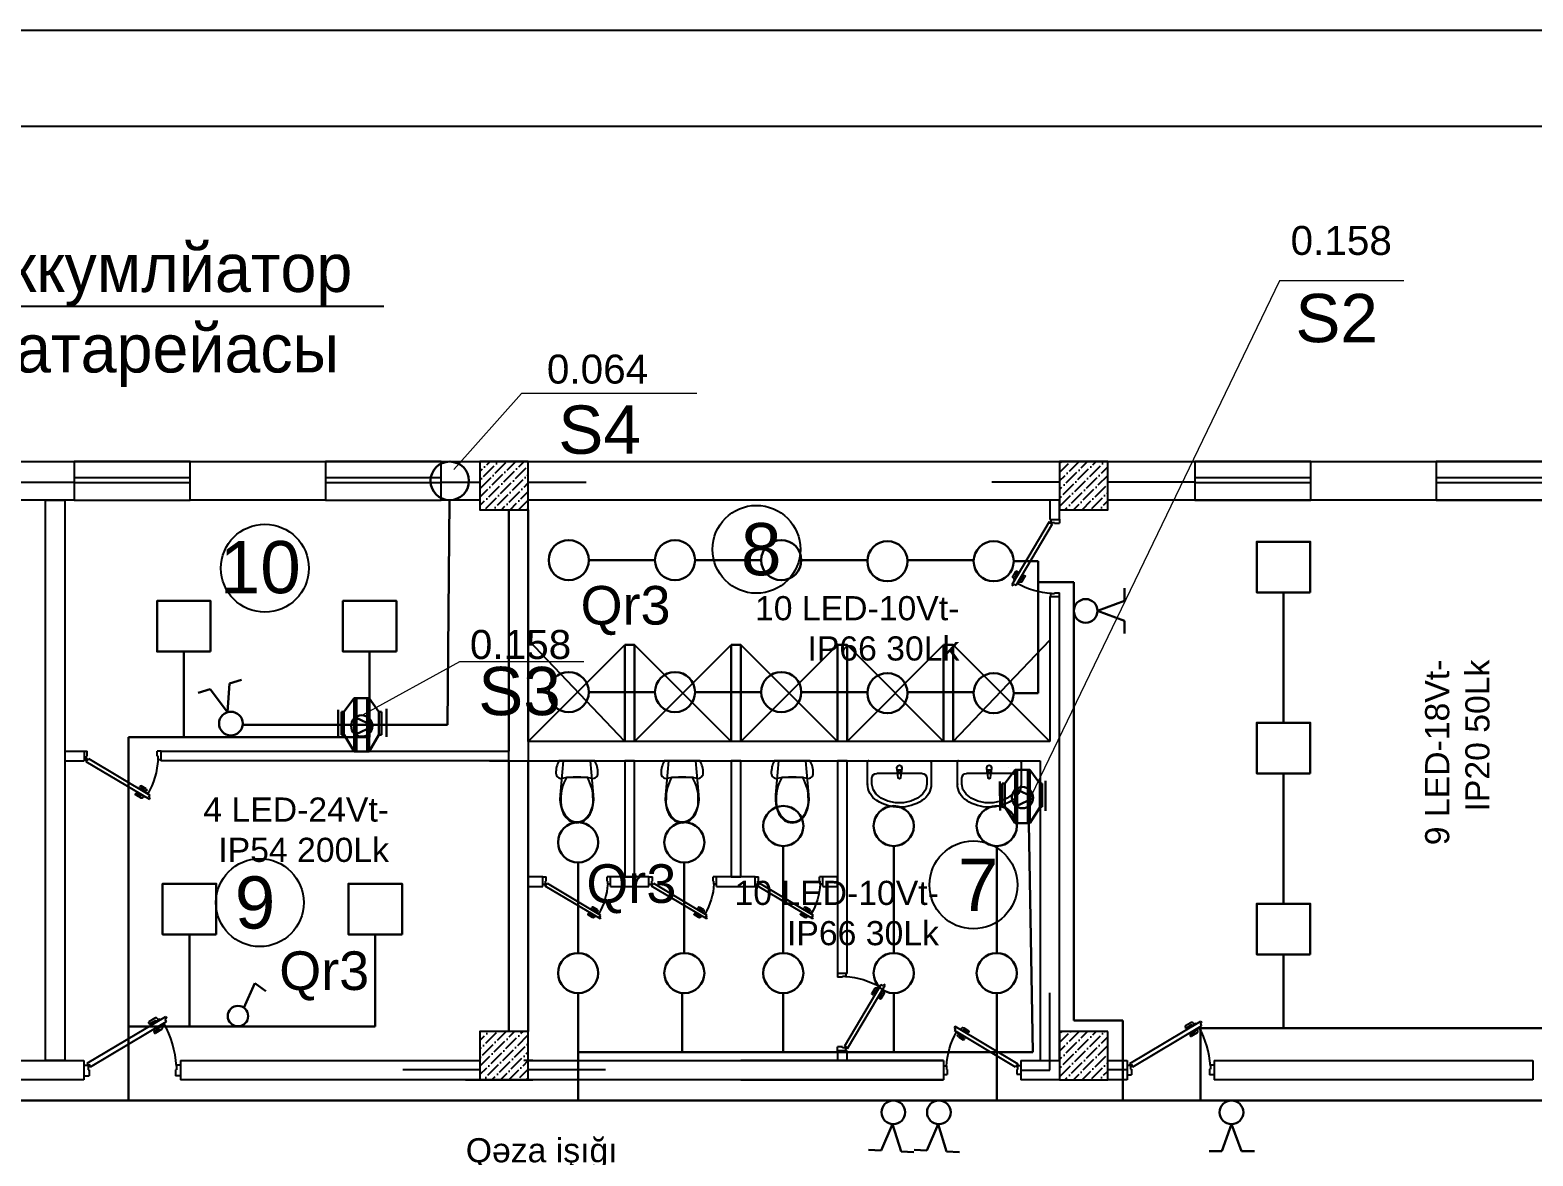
# Model space of a CAD drawing. Header units: millimetres. Extents: x 42452 to 2852333, y -419346 to 834876.
# Drawn here: x 2536882 to 2552441, y 335442 to 347095 of the extents above; entities that cross this region are included whole.
import ezdxf
from ezdxf import colors
from ezdxf.entities.mleader import LeaderData, LeaderLine
from ezdxf.math import Vec2, Vec3

# ---------------------------------------------------------------- set-up
doc = ezdxf.new("R2010")
doc.units = ezdxf.units.MM
doc.linetypes.add('( Hidden )', pattern=[0.275, 0.15, -0.125])
doc.linetypes.add('Невидимая', pattern=[391.222223, 282.222223, -109])
for name, color, linetype, lineweight in [('c_dv_l x_tti-25_Ном._пера__21_Ном._пера__21', 7, 'Continuous', 30), ('memar', 7, 'Continuous', 25), ('выкл1_IP20', 5, 'Continuous', 30), ('Выкл2_IP20', 5, 'Continuous', 30), ('ДВЕРИ', 7, 'Continuous', 5), ('Конструктив - Ограждающий_Pen_No__241', 7, 'Continuous', 50), ('надписи', 5, 'Continuous', 30), ('Соедин', 5, 'Continuous', 30), ('Соедин_роз', 94, 'Continuous', 30), ('Соединение', 5, 'Continuous', 30), ('Шит', 1, 'Continuous', 30)]:
    doc.layers.add(name, color=color, linetype=linetype, lineweight=lineweight)
doc.layers.add('Интерьер - Мебель_Ном._пера__75', color=160, linetype='Continuous', lineweight=25, true_color=0x2731ed)
doc.styles.add('Arial', font='arial.ttf', dxfattribs={"height": 200})
doc.styles.add('my_own', font='arial.ttf')
doc.styles.get("Standard").update_dxf_attribs({"font": 'arial.ttf'})
doc.styles.add('СГЕНЕРИР_СТИЛЬ_1', font='arial.ttf')

# ---------------------------------------------------------------- blocks, each defined once
blk = doc.blocks.new('qapi 700')
at = {"layer": 'ДВЕРИ', "color": 251, "lineweight": 25, "true_color": 0x636466}
for p, q in [((1281620, 90086), (1281659, 90086)), ((1281620, 89997), (1281651, 89997)), ((1281651, 89997), (1281651, 90034)), ((1281651, 90034), (1281659, 90034)), ((1281659, 90034), (1281659, 90086)), ((1282368, 90010), (1281735, 89633)), ((1282382, 89987), (1282368, 90010)), ((1282420, 90086), (1282380, 90086)), ((1282380, 90034), (1282380, 90085)), ((1282388, 90034), (1282380, 90034)), ((1282388, 89991), (1282382, 89987)), ((1282388, 89997), (1282388, 90034)), ((1282420, 89997), (1282388, 89997)), ((1282420, 89997), (1282388, 89997)), ((1282395, 89980), (1282388, 89991)), ((1282395, 89980), (1281741, 89591)), ((1281733, 89605), (1281747, 89613)), ((1281747, 89613), (1281735, 89633)), ((1281812, 89685), (1281762, 89656)), ((1281762, 89656), (1281765, 89651)), ((1281776, 89665), (1281770, 89676)), ((1281775, 89698), (1281826, 89728)), ((1281785, 89617), (1281787, 89613)), ((1281787, 89613), (1281837, 89642)), ((1281792, 89676), (1281793, 89674)), ((1281835, 89712), (1281794, 89687)), ((1281802, 89622), (1281809, 89609)), ((1281814, 89681), (1281812, 89685)), ((1281820, 89629), (1281818, 89631)), ((1281872, 89650), (1281831, 89626)), ((1281831, 89604), (1281881, 89634)), ((1281837, 89642), (1281835, 89646)), ((1281836, 89725), (1281838, 89722)), ((1281884, 89645), (1281883, 89647)), ((1281741, 89591), (1281733, 89605))]:
    blk.add_line(p, q, dxfattribs=at)
for centre, radius, start, end in [((1282471, 90052), 821, 183.4077, 209.5706), ((1281783, 89684), 15.9, 120.7133, 210.7133), ((1281798, 89680), 7.94, 120.7133, 210.7133), ((1281823, 89617), 15.9, 210.7133, 300.7133), ((1281827, 89633), 7.94, 210.7133, 300.7133), ((1281830, 89721), 7.94, 30.7133, 120.7133), ((1281831, 89718), 7.94, 300.7133, 30.7133), ((1281876, 89643), 7.94, 30.7133, 120.7133), ((1281877, 89641), 7.94, 300.7133, 30.7133)]:
    blk.add_arc(centre, radius, start, end, dxfattribs=at)
blk = doc.blocks.new('Wall_101', base_point=(-525717, -1356174))
at = {"layer": 'Конструктив - Ограждающий_Pen_No__241', "color": 7, "linetype": 'Continuous', "lineweight": 30, "flags": 128}
for points in [[(-525717, -1355174), (-525817, -1355174)], [(-525817, -1355174), (-525817, -1356174)], [(-525717, -1356174), (-525717, -1355174)]]:
    blk.add_lwpolyline(points, dxfattribs=at)
blk = doc.blocks.new('Унитаз 16')
at = {"layer": 'Интерьер - Мебель_Ном._пера__75', "linetype": 'Continuous'}
for p, q in [((-187, 0), (-194, -15)), ((187, 0), (-187, 0)), ((-141, 0), (-173, -350)), ((141, 0), (-141, 0)), ((173, -350), (141, 0)), ((194, -15), (187, 0)), ((-217, -112), (-218, -128)), ((-218, -128), (-216, -140)), ((-216, -95), (-217, -112)), ((-213, -79), (-216, -95)), ((-216, -140), (-212, -151)), ((-210, -62), (-213, -79)), ((-212, -151), (-206, -161)), ((-205, -46), (-210, -62)), ((-200, -31), (-205, -46)), ((-194, -15), (-200, -31)), ((200, -31), (194, -15)), ((205, -46), (200, -31)), ((210, -62), (205, -46)), ((206, -161), (212, -151)), ((213, -79), (210, -62)), ((212, -151), (216, -140)), ((216, -95), (213, -79)), ((217, -112), (216, -95)), ((216, -140), (218, -128)), ((218, -128), (217, -112)), ((-206, -161), (-198, -169)), ((-198, -169), (-188, -175)), ((-188, -175), (-178, -179)), ((-178, -179), (-166, -181)), ((-166, -181), (-154, -180)), ((-154, -180), (-116, -173)), ((-116, -173), (-78, -168)), ((0, -173), (-109, -173)), ((-78, -168), (-39, -165)), ((-39, -165), (0, -164)), ((0, -164), (39, -165)), ((109, -173), (0, -173)), ((39, -165), (78, -168)), ((78, -168), (116, -173)), ((116, -173), (154, -180)), ((154, -180), (166, -181)), ((166, -181), (178, -179)), ((178, -179), (188, -175)), ((188, -175), (198, -169)), ((198, -169), (206, -161)), ((-173, -350), (-175, -402)), ((-175, -402), (-169, -453)), ((-169, -453), (-157, -503)), ((157, -503), (169, -453)), ((169, -453), (175, -402)), ((175, -402), (173, -350)), ((-157, -503), (-138, -550)), ((-138, -550), (-112, -587)), ((-112, -587), (-79, -616)), ((-79, -616), (-41, -634)), ((41, -634), (79, -616)), ((79, -616), (112, -587)), ((81, -605), (81, -605)), ((112, -587), (138, -550)), ((138, -550), (157, -503)), ((-41, -634), (0, -640)), ((0, -631), (0, -631)), ((0, -640), (41, -634))]:
    blk.add_line(p, q, dxfattribs=at)
for centre, radius, start, end in [((258, -388), 425, 149.6518, 181.3539), ((-258, -388), 425, 358.6461, 30.3482), ((89, -412), 257, 176.8048, 228.4245), ((-89, -412), 257, 311.5755, 3.1952), ((1, -493), 139, 233.7772, 269.6644), ((-1, -493), 139, 270.3356, 306.2228)]:
    blk.add_arc(centre, radius, start, end, dxfattribs=at)
for p in [(109, -173), (-167, -398), (167, -398), (-81, -605)]:
    blk.add_point(p, dxfattribs=at)
blk = doc.blocks.new('Умывальник 03 16')
at = {"layer": 'Интерьер - Мебель_Ном._пера__75', "color": 251, "linetype": 'Continuous', "true_color": 0x636466}
for p, q in [((0, 0), (-320, 0)), ((320, 0), (0, 0)), ((-330, -10), (-330, -240)), ((-235, -130), (235, -130)), ((-25, -70), (-21, -112)), ((-18, -121), (-11, -174)), ((-14, -110), (-14, -95)), ((-14, -95), (14, -95)), ((11, -174), (18, -121)), ((14, -95), (14, -110)), ((21, -112), (25, -70)), ((330, -240), (330, -10)), ((-285, -180), (-285, -240)), ((-285, -240), (-273, -295)), ((-273, -295), (-240, -345)), ((240, -345), (273, -295)), ((273, -295), (285, -240)), ((285, -240), (285, -180)), ((-240, -345), (-187, -387)), ((-187, -387), (-118, -417)), ((-118, -417), (-41, -433)), ((-41, -433), (41, -433)), ((41, -433), (118, -417)), ((118, -417), (187, -387)), ((187, -387), (240, -345))]:
    blk.add_line(p, q, dxfattribs=at)
for centre, radius, start, end in [((-320, -10), 10, 90, 180), ((320, -10), 10, 0, 90), ((-235, -180), 50, 90, 180), ((0, -70), 25, 0, 180), ((0, -110), 21.1, 185.1696, 212.771), ((0, -110), 21.1, 212.771, 327.229), ((0, -110), 13.6, 180, 0), ((0, -110), 21.1, 327.229, 354.8304), ((235, -180), 50, 0, 90), ((-133, -240), 197, 180, 239.3268), ((0, -173), 11.2, 187.1389, 352.8611), ((133, -240), 197, 300.6732, 0), ((0, -58), 422, 236.4705, 270), ((0, -58), 422, 270, 303.5295)]:
    blk.add_arc(centre, radius, start, end, dxfattribs=at)
for p in [(320, 0), (-330, -10), (-25, -70), (-18, -121), (21, -112), (11, -174), (330, -240), (-233, -410), (233, -410), (0, -480)]:
    blk.add_point(p, dxfattribs=at)
blk = doc.blocks.new('выкл2_IP20')
at = {"layer": 'Выкл2_IP20'}
for p, q in [((-105, 409), (-239, 409)), ((0, 125), (-105, 409)), ((0, 125), (105, 409)), ((105, 409), (239, 409))]:
    blk.add_line(p, q, dxfattribs=at)
blk.add_circle((0, 0), 125, dxfattribs=at)
blk = doc.blocks.new('выкл1_IP20')
at = {"layer": 'выкл1_IP20'}
for p, q in [((0, 125), (-70, 447)), ((-70, 447), (99, 447))]:
    blk.add_line(p, q, dxfattribs=at)
blk.add_circle((0, 0), 125, dxfattribs=at)

msp = doc.modelspace()

# ---------------------------------------------------------------- hatches: boundary and pattern name
at = {"layer": 'memar', "lineweight": 25}
h = msp.add_hatch(dxfattribs=at)
h.set_pattern_fill('ANSI36', color=256, scale=500)
h.set_pattern_definition([(45, (815242.24, 2624728.387), (33.1456304, 121.533978), [156.25, -31.25, 0, -31.25])])
h.paths.add_polyline_path([(2541539.86168, 342630.87208), (2541539.86168, 342130.87208), (2542039.86168, 342130.87208), (2542039.86168, 342630.87208)])
h = msp.add_hatch(dxfattribs=at)
h.set_pattern_fill('ANSI36', color=256, scale=500)
h.set_pattern_definition([(45, (809142.63, 2624728.387), (33.1456304, 121.533978), [156.25, -31.25, 0, -31.25])])
h.paths.add_polyline_path([(2547539.86168, 342630.87208), (2547539.86168, 342130.87208), (2548039.86168, 342130.87208), (2548039.86168, 342630.87208)])
h = msp.add_hatch(dxfattribs=at)
h.set_pattern_fill('ANSI36', color=256, scale=500)
h.set_pattern_definition([(45, (815142.63, 2618828.38), (33.1456304, 121.533978), [156.25, -31.25, 0, -31.25])])
h.paths.add_polyline_path([(2541539.86168, 336730.86639), (2541539.86168, 336230.86639), (2542039.86168, 336230.86639), (2542039.86168, 336730.86639)])
h = msp.add_hatch(dxfattribs=at)
h.set_pattern_fill('ANSI36', color=256, scale=500)
h.set_pattern_definition([(45, (809142.63, 2618828.38), (33.1456304, 121.533978), [156.25, -31.25, 0, -31.25])])
h.paths.add_polyline_path([(2547539.86168, 336730.86639), (2547539.86168, 336230.86639), (2548039.86168, 336230.86639), (2548039.86168, 336730.86639)])

# ---------------------------------------------------------------- linework, layer by layer
at = {"color": 5, "lineweight": 30}
for p, q in [((2542666.43441, 341608.46342), (2543351.31302, 341608.46342)), ((2543766.43441, 341608.46342), (2544451.31302, 341608.46342)), ((2544866.43441, 341608.46342), (2545551.31302, 341608.46342)), ((2545965.77087, 341608.46342), (2546650.64948, 341608.46342)), ((2547320.07915, 341596.82535), (2547065.40656, 341596.82535)), ((2547320.07915, 340231.42914), (2547320.07915, 341596.82535)), ((2547687.33621, 336845.44789), (2547687.33621, 341379.3115)), ((2549858.53182, 341274.58628), (2549858.53182, 339924.97929)), ((2542666.43441, 340243.0672), (2543351.31302, 340243.0672)), ((2543766.43441, 340243.0672), (2544451.31302, 340243.0672)), ((2544866.43441, 340243.0672), (2545551.31302, 340243.0672)), ((2545965.77087, 340243.0672), (2546650.64948, 340243.0672)), ((2547320.07915, 340231.42914), (2547065.40656, 340231.42914)), ((2549858.53182, 339401.14089), (2549858.53182, 338051.5339)), ((2549858.53182, 336763.15637), (2549858.53182, 337527.69549)), ((2547687.33621, 336845.44789), (2548195.46537, 336845.44789)), ((2548195.46537, 336845.44789), (2548195.46537, 336016.85071))]:
    msp.add_line(p, q, dxfattribs=at)
for points in [[(2550135.80296, 341274.58628), (2549581.26068, 341274.58628), (2549581.26068, 341798.42468), (2550135.80296, 341798.42468)], [(2538751.84415, 340661.94653), (2538197.30187, 340661.94653), (2538197.30187, 341185.78493), (2538751.84415, 341185.78493)], [(2540675.27992, 340661.94653), (2540120.73764, 340661.94653), (2540120.73764, 341185.78493), (2540675.27992, 341185.78493)], [(2550135.80296, 339401.14089), (2549581.26068, 339401.14089), (2549581.26068, 339924.97929), (2550135.80296, 339924.97929)], [(2538809.71862, 337735.25888), (2538255.17634, 337735.25888), (2538255.17634, 338259.09728), (2538809.71862, 338259.09728)], [(2540733.15439, 337735.25888), (2540178.61211, 337735.25888), (2540178.61211, 338259.09728), (2540733.15439, 338259.09728)], [(2550135.80296, 337527.69549), (2549581.26068, 337527.69549), (2549581.26068, 338051.5339), (2550135.80296, 338051.5339)]]:
    msp.add_lwpolyline(points, close=True, dxfattribs=at)
at = {"layer": 'c_dv_l x_tti-25_Ном._пера__21_Ном._пера__21', "linetype": 'Continuous', "lineweight": 25, "flags": 128}
for points in [[(2504668.48455, 347094.91914), (2588276.03655, 347094.91914), (2588276.03655, 287972.43594), (2504668.48455, 287972.43594)], [(2508649.79655, 346099.59114), (2587280.70855, 346099.59114), (2587280.70855, 288967.76394), (2508649.79655, 288967.76394)]]:
    msp.add_lwpolyline(points, close=True, dxfattribs=at)
at = {"layer": 'memar', "lineweight": 25}
for p, q in [((2541139.57584, 342416.36379), (2541540.03798, 342416.36379)), ((2542039.86168, 342416.36379), (2542639.57584, 342416.36379))]:
    msp.add_line(p, q, dxfattribs=at)
at = {"layer": 'memar', "color": 7, "linetype": 'Continuous', "lineweight": 25}
for p, q in [((2542039.86168, 339731.17564), (2543039.13419, 340730.87208)), ((2543039.13419, 339730.87208), (2542041.43079, 340780.87208)), ((2543139.86168, 339730.87208), (2544139.86168, 340730.87208)), ((2544139.86168, 339730.87208), (2543139.86168, 340730.87208)), ((2544239.86168, 339730.87208), (2545239.86168, 340730.87208)), ((2545239.86168, 339730.87208), (2544239.86168, 340730.87208)), ((2545339.86168, 339730.87208), (2546339.86168, 340730.87208)), ((2546339.86168, 339730.87208), (2545339.86168, 340730.87208)), ((2546439.86168, 339730.87208), (2547439.86168, 340780.87208)), ((2547439.86168, 339730.87208), (2546439.86168, 340730.87208))]:
    msp.add_line(p, q, dxfattribs=at)
at = {"layer": 'memar', "color": 0, "lineweight": 25}
for p, q in [((2542189.86168, 338230.87208), (2542189.86168, 338330.87208)), ((2542889.86168, 338230.87208), (2542889.86168, 338330.87208)), ((2543289.86168, 338230.87208), (2543289.86168, 338330.87208)), ((2543989.86168, 338230.87208), (2543989.86168, 338330.87208)), ((2544389.86168, 338230.87208), (2544389.86168, 338330.87208)), ((2545089.86168, 338230.87208), (2545089.86168, 338330.87208)), ((2537439.86168, 336430.86639), (2537439.86168, 336230.86639)), ((2538439.86168, 336430.86639), (2538439.86168, 336230.86639)), ((2548239.8803, 336430.86639), (2548239.8803, 336230.86639)), ((2549139.8803, 336430.86639), (2549139.8803, 336230.86639))]:
    msp.add_line(p, q, dxfattribs=at)
for points in [[(2518040.05661, 342630.87208), (2559440.05661, 342630.87208)], [(2537339.57584, 342230.87208), (2536038.29672, 342230.87208)], [(2539939.57584, 342230.87208), (2538539.57584, 342230.87208)], [(2541539.86168, 342230.87208), (2541139.57584, 342230.87208)], [(2541839.86168, 342130.87208), (2541839.86168, 339630.87208)], [(2547539.86168, 342230.87208), (2542039.86168, 342230.87208)], [(2542039.86168, 339730.87208), (2542039.86168, 342230.87208)], [(2547439.86168, 342230.87208), (2547439.86168, 342030.87208)], [(2547539.86168, 342030.87208), (2547539.86168, 342230.87208)], [(2553540.25168, 342230.87208), (2548039.86168, 342230.87208)], [(2547439.86168, 342030.87208), (2547539.86168, 342030.87208)], [(2547439.86168, 341230.87208), (2547439.86168, 339730.87208)], [(2547439.86168, 341230.87208), (2547539.86168, 341230.87208)], [(2547539.86168, 336430.86639), (2547539.86168, 341230.87208)], [(2547439.86168, 339730.87208), (2542039.86168, 339731.17564)], [(2537241.89, 339630.87208), (2537441.89, 339630.87208)], [(2537241.89, 339530.87208), (2537441.89, 339530.87208)], [(2537441.89, 339630.87208), (2537441.89, 339530.87208)], [(2538235.39105, 339630.87208), (2538235.39105, 339530.87208)], [(2538235.39108, 339630.87208), (2541835.67018, 339630.87208)], [(2541840.40909, 339530.87208), (2538235.39108, 339530.87208)], [(2541639.86169, 339530.87208), (2547339.86168, 339530.87208)], [(2541839.86168, 339530.87208), (2541839.86168, 336730.86639)], [(2542039.86168, 336730.86639), (2542039.86168, 339530.87208)], [(2545339.86168, 337330.86639), (2545339.86168, 339530.87208), (2545239.86168, 339530.87208), (2545239.86168, 337330.86639)], [(2547339.86168, 339530.87208), (2547339.86168, 336430.86639)], [(2542189.86168, 338330.87208), (2542039.86168, 338330.87208), (2542039.86168, 338230.87208), (2542189.86168, 338230.87208)], [(2543289.86168, 338330.87208), (2542889.86168, 338330.87208)], [(2544389.86168, 338330.87208), (2543989.86168, 338330.87208)], [(2545089.86168, 338230.87208), (2545239.86168, 338230.87208), (2545239.86168, 338330.87208), (2545089.86168, 338330.87208)], [(2542889.86168, 338230.87208), (2543289.86168, 338230.87208)], [(2543989.86168, 338230.87208), (2544389.86168, 338230.87208)], [(2545339.86168, 337330.86639), (2545239.86168, 337330.86639)], [(2545239.86168, 336530.86639), (2545239.86168, 336430.86639), (2545339.86168, 336430.86639), (2545339.86168, 336530.86639)], [(2545339.86168, 336530.86639), (2545239.86168, 336530.86639)], [(2536039.86168, 336430.86639), (2537439.86168, 336430.86639)], [(2538439.86168, 336430.86639), (2541539.86168, 336430.86639)], [(2542039.86168, 336430.86639), (2546340.33625, 336430.86639)], [(2546340.33625, 336430.86639), (2544239.49031, 336430.86639)], [(2546340.33625, 336430.86639), (2546340.33625, 336230.86639)], [(2547140.33625, 336430.86639), (2547539.86168, 336430.86639)], [(2547140.33625, 336430.86639), (2547140.33625, 336230.86639)], [(2548039.86168, 336430.86639), (2548239.8803, 336430.86639)], [(2549139.8803, 336430.86639), (2552439.40574, 336430.86639)], [(2552439.40574, 336430.86639), (2552439.40574, 336230.86639)], [(2537439.86168, 336230.86639), (2535339.8803, 336230.86639)], [(2546340.33625, 336230.86639), (2538439.86168, 336230.86639)], [(2544239.86168, 336230.86639), (2546340.33625, 336230.86639)], [(2547539.86168, 336230.86639), (2547140.33625, 336230.86639)], [(2548239.8803, 336230.86639), (2548039.86168, 336230.86639)], [(2552439.40574, 336230.86639), (2549139.8803, 336230.86639)]]:
    msp.add_lwpolyline(points, dxfattribs=at)
for points in [[(2538539.57584, 342630.87208), (2537339.57585, 342630.87208), (2537339.57585, 342230.87208), (2538539.57584, 342230.87208)], [(2541139.57584, 342630.87208), (2539939.57585, 342630.87208), (2539939.57585, 342230.87208), (2541139.57584, 342230.87208)], [(2550139.8803, 342630.87208), (2548939.8803, 342630.87208), (2548939.8803, 342230.87208), (2550139.8803, 342230.87208)], [(2552640.05661, 342630.87208), (2551440.05661, 342630.87208), (2551440.05661, 342230.87208), (2552640.05661, 342230.87208)], [(2537241.89, 336431.15305), (2537041.89, 336431.15305), (2537041.89, 342230.87208), (2537241.89, 342230.87208)], [(2542039.86168, 336730.86639), (2541839.86168, 336730.86639), (2541839.86168, 342130.87208), (2542039.86168, 342130.87208)], [(2543039.86168, 338330.87208), (2543139.86168, 338330.87208), (2543139.86168, 339530.87208), (2543039.86168, 339530.87208)], [(2544139.86168, 338330.87208), (2544239.86168, 338330.87208), (2544239.86168, 339530.87208), (2544139.86168, 339530.87208)]]:
    msp.add_lwpolyline(points, close=True, dxfattribs=at)
at = {"layer": 'memar', "color": 3, "lineweight": 25}
for points in [[(2542039.86168, 342630.87208), (2541539.86168, 342630.87208), (2541539.86168, 342130.87208), (2542039.86168, 342130.87208)], [(2548039.86168, 342630.87208), (2547539.86168, 342630.87208), (2547539.86168, 342130.87208), (2548039.86168, 342130.87208)], [(2542039.86168, 336730.86639), (2541539.86168, 336730.86639), (2541539.86168, 336230.86639), (2542039.86168, 336230.86639)], [(2548039.86168, 336730.86639), (2547539.86168, 336730.86639), (2547539.86168, 336230.86639), (2548039.86168, 336230.86639)]]:
    msp.add_lwpolyline(points, close=True, dxfattribs=at)
at = {"layer": 'memar', "color": 146, "lineweight": 25, "true_color": 0x105689}
for points in [[(2537339.57585, 342462.00949), (2537339.57585, 342412.00949), (2538539.57584, 342412.00949), (2538539.57584, 342462.00949)], [(2539939.57585, 342462.00949), (2539939.57585, 342412.00949), (2541139.57584, 342412.00949), (2541139.57584, 342462.00949)], [(2548939.8803, 342462.00949), (2548939.8803, 342412.00949), (2550139.8803, 342412.00949), (2550139.8803, 342462.00949)], [(2551440.05661, 342462.00949), (2551440.05661, 342412.00949), (2552640.05661, 342412.00949), (2552640.05661, 342462.00949)]]:
    msp.add_lwpolyline(points, close=True, dxfattribs=at)
at = {"layer": 'memar', "lineweight": 25}
for points in [[(2536038.29672, 342416.36379), (2537339.57585, 342416.36379)], [(2547539.86168, 342416.36379), (2546839.57584, 342416.36379)], [(2548939.8803, 342416.36379), (2548039.86168, 342416.36379)], [(2547439.59896, 336330.86639), (2547439.59896, 337130.86639)], [(2540739.86168, 336337.31698), (2541539.86168, 336337.31698)], [(2542039.86168, 336337.31698), (2542839.86168, 336337.31698)], [(2547140.33625, 336330.86639), (2547439.59896, 336330.86639)], [(2548039.86168, 336337.31698), (2548239.8803, 336337.31698)]]:
    msp.add_lwpolyline(points, dxfattribs=at)
at = {"layer": 'memar', "color": 7, "linetype": '( Hidden )', "lineweight": 25, "flags": 128}
for points in [[(2542090.03477, 336430.86639), (2541989.8803, 336430.86639)], [(2541389.9957, 336230.86639), (2542089.76491, 336230.86639)]]:
    msp.add_lwpolyline(points, dxfattribs=at)
at = {"layer": 'memar', "color": 0, "lineweight": 25}
for centre in [(2544402.18704, 341720.45005), (2539313.19069, 341525.24236), (2546648.29605, 338246.87673), (2539261.18498, 338063.71963)]:
    msp.add_circle(centre, 454.87332, dxfattribs=at)
at = {"layer": 'надписи', "color": 0, "lineweight": 15}
for p, q in [((2549817.5854, 344500.76373), (2547241.55032, 339161.75496)), ((2551102.53808, 344500.76373), (2549817.5854, 344500.76373)), ((2541971.65137, 343334.03206), (2541269.29241, 342546.24396)), ((2543786.20106, 343334.03206), (2541971.65137, 343334.03206)), ((2541329.75206, 340554.90674), (2540323.80361, 340002.37108)), ((2542614.70474, 340554.90674), (2541329.75206, 340554.90674))]:
    msp.add_line(p, q, dxfattribs=at)
at = {"layer": 'Соедин'}
for centre in [(2542458.87372, 341608.46342), (2543558.87372, 341608.46342), (2544658.87372, 341608.46342), (2545758.50997, 341597.31164), (2546857.84643, 341597.31164), (2542458.87372, 340243.0672), (2543558.87372, 340243.0672), (2544658.87372, 340243.0672), (2545758.50997, 340231.91543), (2546857.84643, 340231.91543), (2544680.25835, 338857.03065), (2545823.04872, 338857.03065), (2546889.33865, 338857.03065), (2542555.57218, 338687.4657), (2543655.57218, 338687.4657), (2542555.57218, 337334.53555), (2543655.57218, 337334.53555), (2544680.25835, 337334.53555), (2545823.04872, 337334.53555), (2546889.33865, 337334.53555)]:
    msp.add_circle(centre, 207.5607, dxfattribs=at)
at = {"layer": 'Соедин_роз', "color": 5, "lineweight": 30}
for p, q in [((2541223.74561, 342230.87208), (2541205.56347, 339902.81633)), ((2547320.07915, 341379.3115), (2547687.33621, 341379.3115)), ((2538474.57301, 339776.53451), (2538474.57301, 340661.94653)), ((2540398.00878, 340661.94653), (2540398.00878, 339776.53451)), ((2540132.01909, 340039.77995), (2540239.18691, 340180.25907)), ((2540239.18691, 340180.25907), (2540391.67564, 340180.2998)), ((2540260.24454, 340180.26469), (2540239.18691, 340180.25907)), ((2540239.18691, 340180.25907), (2540239.33467, 339627.07636)), ((2540260.39231, 339627.08198), (2540260.24454, 340180.26469)), ((2540391.67564, 340180.2998), (2540370.618, 340180.29417)), ((2540370.618, 340180.29417), (2540370.76577, 339627.11146)), ((2540391.67564, 340180.2998), (2540493.913, 340039.76723)), ((2540391.8234, 339627.11709), (2540391.67564, 340180.2998)), ((2540071.44655, 339784.17526), (2540071.37267, 340060.75181)), ((2540131.94784, 340039.7876), (2540105.73794, 340039.7806)), ((2540105.73794, 340039.7806), (2540105.86708, 339799.68734)), ((2540132.01319, 339799.69785), (2540132.01909, 340039.77995)), ((2540257.64919, 339809.07155), (2540257.60454, 339976.20675)), ((2540257.60454, 339976.20675), (2540420.43948, 339901.88426)), ((2540520.12291, 340039.77423), (2540493.913, 340039.76723)), ((2540493.913, 340039.76723), (2540493.97276, 339799.89965)), ((2540493.97066, 339799.8961), (2540493.91855, 340012.63574)), ((2540494.03299, 339799.89613), (2540493.91855, 340012.63574)), ((2540520.18266, 339799.90665), (2540520.12846, 340012.64274)), ((2540520.12846, 340012.64274), (2540520.18266, 339799.90665)), ((2540520.18266, 339799.90665), (2540520.12846, 340012.64274)), ((2540520.12846, 340012.64274), (2540520.18266, 339799.90665)), ((2540520.18266, 339799.90665), (2540520.19401, 340039.7704)), ((2540570.95563, 339780.35076), (2540570.95563, 340069.8771)), ((2539083.26828, 339902.81633), (2541205.56347, 339902.81633)), ((2540105.80304, 339799.69085), (2540132.01295, 339799.69785)), ((2540132.52547, 339799.69799), (2540239.33467, 339627.07636)), ((2540420.70132, 339883.73816), (2540257.64919, 339809.07155)), ((2540391.8234, 339627.11709), (2540493.97276, 339799.89965)), ((2540493.97276, 339799.89965), (2540520.18266, 339799.90665)), ((2540398.00878, 339776.53451), (2537899.88147, 339776.53451)), ((2537899.88147, 336016.85071), (2537899.88147, 339776.53451)), ((2540239.33467, 339627.07636), (2540391.8234, 339627.11709)), ((2540239.33467, 339627.07636), (2540260.39231, 339627.08198)), ((2540370.76577, 339627.11146), (2540391.8234, 339627.11709)), ((2546972.29852, 339297.83209), (2547079.46634, 339438.31121)), ((2547013.19106, 339460.06319), (2547013.19106, 339460.06319)), ((2547079.46634, 339438.31121), (2547231.95507, 339438.35194)), ((2547100.52398, 339438.31683), (2547079.46634, 339438.31121)), ((2547079.46634, 339438.31121), (2547079.61411, 338885.1285)), ((2547100.67174, 338885.13412), (2547100.52398, 339438.31683)), ((2547231.95507, 339438.35194), (2547210.89744, 339438.34632)), ((2547210.89744, 339438.34632), (2547211.0452, 338885.1636)), ((2547231.95507, 339438.35194), (2547334.19244, 339297.81937)), ((2547232.10284, 338885.16923), (2547231.95507, 339438.35194)), ((2547393.69683, 339013.85201), (2547393.61353, 339325.69812)), ((2546923.55431, 339018.88005), (2546923.4742, 339318.80711)), ((2546972.22728, 339297.83974), (2546946.01737, 339297.83274)), ((2546946.01737, 339297.83274), (2546946.14792, 339055.12572)), ((2546972.29052, 339055.13269), (2546972.29852, 339297.83209)), ((2547097.92862, 339067.1237), (2547097.88398, 339234.25889)), ((2547097.88398, 339234.25889), (2547260.71891, 339159.9364)), ((2547360.40235, 339297.82637), (2547334.19244, 339297.81937)), ((2547334.19244, 339297.81937), (2547334.2574, 339048.26205)), ((2547334.25617, 339052.88789), (2547334.19799, 339270.68788)), ((2547334.25617, 339052.88789), (2547334.19799, 339270.68788)), ((2547360.4079, 339270.69488), (2547360.46476, 339055.34859)), ((2547360.46542, 339055.34859), (2547360.47345, 339297.82255)), ((2547393.69203, 339031.82603), (2547393.61623, 339315.58104)), ((2546946.0808, 339055.12569), (2546972.29071, 339055.13269)), ((2546972.29052, 339055.13269), (2547079.61411, 338885.1285)), ((2547260.98075, 339141.7903), (2547097.92862, 339067.1237)), ((2547232.10284, 338885.16923), (2547334.2574, 339048.26205)), ((2547334.25758, 339055.34159), (2547360.46748, 339055.34859)), ((2547079.61411, 338885.1285), (2547232.10284, 338885.16923)), ((2547079.61411, 338885.1285), (2547100.67174, 338885.13412)), ((2547211.0452, 338885.1636), (2547232.10284, 338885.16923)), ((2547221.57402, 338885.16642), (2547264.36376, 336517.73548)), ((2544680.25835, 338649.46996), (2544680.25835, 337542.09624)), ((2545823.04872, 338649.46996), (2545823.04872, 337542.09624)), ((2546889.33865, 338649.46996), (2546889.33865, 337542.09624)), ((2542555.57218, 338479.905), (2542555.57218, 337542.09624)), ((2543655.57218, 338479.905), (2543655.57218, 337542.09624)), ((2538532.44748, 337735.25888), (2538532.44748, 336783.11224)), ((2540455.88325, 337735.25888), (2540455.88325, 336783.11224)), ((2542555.57218, 337126.97485), (2542555.57218, 336016.85071)), ((2544680.25835, 337126.97485), (2544680.25835, 336517.73548)), ((2545823.04872, 337126.97485), (2545823.04872, 336517.73548)), ((2546889.33865, 337126.97485), (2546889.33865, 336016.85071)), ((2540455.88325, 336783.11224), (2537899.88147, 336783.11224)), ((2542555.57218, 336517.73548), (2547264.36376, 336517.73548)), ((2550904.31124, 336016.85071), (2530157.73879, 336016.85071))]:
    msp.add_line(p, q, dxfattribs=at)
for centre, radius in [((2541227.09196, 342429.06814), 199.08902), ((2540316.35309, 339892.52269), 110.10076), ((2547156.63253, 339150.57483), 110.10076)]:
    msp.add_circle(centre, radius, dxfattribs=at)
at = {"layer": 'Соединение'}
for p, q in [((2543633.89804, 337128.10959), (2543633.89804, 336517.73548)), ((2550904.31124, 336016.85071), (2553408.21503, 336016.85071))]:
    msp.add_line(p, q, dxfattribs=at)
at = {"layer": 'Соединение', "color": 5}
for p, q in [((2557300.3964, 336763.15637), (2548999.47017, 336763.15637)), ((2548999.47017, 336763.15637), (2548999.47017, 336016.85071))]:
    msp.add_line(p, q, dxfattribs=at)

# ---------------------------------------------------------------- block references
at = {"layer": 'memar', "lineweight": 25}
for p, xscale, yscale, zscale, rotation in [((2457481.57506, -939997.68013), -0.9996950677709536, 0.9996950677709536, 0.9996950677709536, 270), ((2635312.50978, 1618763.86205), -0.99985448786123, 0.99985448786123, 0.99985448786123, 90), ((4129511.83583, 448107.63477), 1.241456119634315, 1.241456119634315, 1.241456119634315, 180), ((3986913.69056, 437342.82797), 1.121843277023546, 1.121843277023546, 1.121843277023546, 180), ((1264904.08982, 426358.77777), -0.99985448786123, 0.99985448786123, 0.99985448786123, 180)]:
    msp.add_blockref('qapi 700', p, dxfattribs=dict(at, xscale=xscale, yscale=yscale, zscale=zscale, rotation=rotation))
at = {"layer": 'memar', "color": 7, "lineweight": 25}
for p in [(2543139.86168, 339730.87208), (2544239.86168, 339730.87208), (2545339.86168, 339730.87208), (2546439.86168, 339730.87208)]:
    msp.add_blockref('Wall_101', p, dxfattribs=at)
at = {"layer": 'memar', "lineweight": 25}
for p, xscale, yscale, zscale in [((3826150.12318, 249102.90333), -1.004908790256011, 1.004908790256011, 1.004908790256011), ((3663715.39971, 259547.41993), -0.8745383849912832, 0.8745383849912832, 0.8745383849912832), ((3664815.39971, 259547.41993), -0.8745383849912832, 0.8745383849912832, 0.8745383849912832), ((3665915.39971, 259547.41993), -0.8745383849912832, 0.8745383849912832, 0.8745383849912832)]:
    msp.add_blockref('qapi 700', p, dxfattribs=dict(at, xscale=xscale, yscale=yscale, zscale=zscale))
at = {"layer": 'memar', "color": 104, "linetype": 'Невидимая', "lineweight": 25, "true_color": 0x029e21, "zscale": 1000}
for p in [(2542543.54667, 339530.87208), (2543632.96625, 339530.87208), (2544772.79374, 339530.87208)]:
    msp.add_blockref('Унитаз 16', p, dxfattribs=at)
at = {"layer": 'memar', "color": 104, "linetype": 'Невидимая', "lineweight": 25, "true_color": 0x029e21, "xscale": -1, "zscale": 1000}
for p in [(2545882.03953, 339530.87208), (2546812.17642, 339530.87208)]:
    msp.add_blockref('Умывальник 03 16', p, dxfattribs=at)
at = {"layer": 'выкл1_IP20', "xscale": 0.8467890346591397, "yscale": 0.8467890346591397, "zscale": 0.8467890346591397, "rotation": 324.1179421566059}
msp.add_blockref('выкл1_IP20', (2539034.95259, 336889.56104), dxfattribs=at)
at = {"layer": 'Выкл2_IP20'}
for p, xscale, yscale, zscale, rotation in [((2547810.01912, 341082.87741), 0.9814641926970527, 0.9814641926970527, 0.9814641926970527, 270.0783757860036), ((2538961.37113, 339916.68036), 0.9814641926970521, 0.9814641926970521, 0.9814641926970521, 16.54256045453576), ((2545818.91181, 335893.71118), 0.9814641926970522, 0.9814641926970522, 0.9814641926970522, 176.781561831019), ((2546290.94473, 335893.71118), 0.9814641926970522, 0.9814641926970522, 0.9814641926970522, 176.781561831019), ((2549319.91881, 335893.00783), 0.9814641926970539, 0.9814641926970539, 0.9814641926970539, 180.2994498602938)]:
    msp.add_blockref('выкл2_IP20', p, dxfattribs=dict(at, xscale=xscale, yscale=yscale, zscale=zscale, rotation=rotation))

# ---------------------------------------------------------------- texts
at = {"char_height": 300, "width": 1328.4803624, "attachment_point": 9}
for s, insert in [('0{\\fArial|b0|i0|c238|p34;.158}', (2550980.28164, 344763.33441)), ('{\\fArial|b0|i0|c238|p34;0.064}', (2543281.4018, 343431.72462)), ('{\\fArial|b0|i0|c238|p34;0.158}', (2542484.52004, 340581.38661))]:
    msp.add_mtext(s, dxfattribs=dict(at, insert=insert))
at = {"layer": 'memar', "linetype": 'Continuous', "lineweight": 25, "char_height": 540, "style": 'СГЕНЕРИР_СТИЛЬ_1'}
for s, insert, attachment_point in [('8', (2544241.91685, 341992.29), 1), ('10', (2539684.92182, 341806.47191), 3), ('7', (2546488.02586, 338518.71668), 1), ('9', (2539421.45518, 338335.55958), 3)]:
    msp.add_mtext(s, dxfattribs=dict(at, insert=insert, attachment_point=attachment_point))
at = {"layer": 'надписи', "color": 0, "lineweight": 15}
for s, p in [('S2', (2549981.42807, 343864.43738)), ('S4', (2542350.96383, 342709.53759)), ('S3', (2541522.4414, 340004.07156))]:
    msp.add_text(s, height=500, dxfattribs=at).set_placement(p)
at = {"layer": 'надписи', "color": 5, "char_height": 400, "width": 541.4951903, "attachment_point": 1, "style": 'Arial'}
for insert in [(2542581.5276, 341341.29509), (2542641.71487, 338460.8863), (2539462.00133, 337559.53393)]:
    msp.add_mtext('Qr3', dxfattribs=dict(at, insert=insert))
at = {"layer": 'надписи', "color": 1, "char_height": 250, "attachment_point": 9, "style": 'my_own'}
for s, insert, width in [('{\\fArial|b0|i0|c238|p34;10 }LED-{\\fArial|b0|i0|c238|p34;10}Vt-{\\fArial|b0|i0|c238|p34;\\P}IP{\\fArial|b0|i0|c238|p34;66 30Lk}', (2546502.89239, 340565.97238), 3945.2394495), ('{\\fArial|b0|i0|c238|p34;4 }LED-{\\fArial|b0|i0|c238|p34;24}Vt-{\\fArial|b0|i0|c238|p34;\\P}IP{\\fArial|b0|i0|c238|p34;54 200Lk}', (2540598.17779, 338481.61787), 2079.5118261), ('{\\fArial|b0|i0|c238|p34;10 }LED-{\\fArial|b0|i0|c238|p34;10}Vt-{\\fArial|b0|i0|c238|p34;\\P}IP{\\fArial|b0|i0|c238|p34;66 30Lk}', (2546291.14125, 337619.40254), 2688.3280984), ('{\\fArial|b0|i0|c238|p34;Qəza işığı \\P}LED{\\fArial|b0|i0|c238|p34; }1{\\fArial|b0|i0|c238|p34;5}0Vt-IP65', (2542965.21205, 334955.657), 7179.2189346)]:
    msp.add_mtext(s, dxfattribs=dict(at, insert=insert, width=width))
at = {"layer": 'надписи', "color": 1, "insert": (2551994.43455, 340579.34487), "char_height": 250, "width": 3405.0343712, "attachment_point": 9, "rotation": 90, "style": 'my_own'}
msp.add_mtext('{\\fArial|b0|i0|c238|p34;9 }LED-{\\fArial|b0|i0|c238|p34;18}Vt-{\\fArial|b0|i0|c238|p34;\\P}IP{\\fArial|b0|i0|c238|p34;20 50Lk}', dxfattribs=at)

# ---------------------------------------------------------------- leaders
at = {"layer": 'Шит', "color": 0, "lineweight": -3}
ml = msp.add_multileader_mtext('Standard', dxfattribs=at)
ml.set_content('{\\fA3 Arial AzLat|b0|i0|c204|p34;\\C7;Аккумлйатор батарейасы}')
ml.set_leader_properties()
ml.build(insert=Vec2(0, 0))
ml.multileader.update_dxf_attribs({"text_left_attachment_type": 6, "text_right_attachment_type": 6, "dogleg_length": 0.36, "arrow_head_size": 0.18})
ctx = ml.context
ctx.base_point, ctx.char_height, ctx.arrow_head_size, ctx.landing_gap_size, ctx.plane_origin = Vec3(2536286.39255, 344237.47363), 500, 0.18, 0.09, Vec3(2555028.2889, 356172.14947)
ctx.left_attachment, ctx.right_attachment, ctx.text_align_type = 6, 6, 1
notes = []
notes.append((ctx, [(0, (1, 1, 0), (2536113.91827, 344237.47363), (1, 0), 172.47428, [(0, [(2529134.40418, 321830.47232)], 0, [])])]))
ctx.mtext.insert, ctx.mtext.width, ctx.mtext.alignment, ctx.mtext.flow_direction = Vec3(2538213.32429, 344884.47227), 4215.9366736, 2, 5
for ctx, leaders in notes:
    for number, flags, end, landing, length, lines in leaders:
        leader = LeaderData()
        leader.index, (leader.has_last_leader_line, leader.has_dogleg_vector, leader.attachment_direction) = number, flags
        leader.last_leader_point, leader.dogleg_vector, leader.dogleg_length = Vec3(end), Vec3(landing), length
        for number, points, colour, breaks in lines:
            line = LeaderLine()
            line.index, line.vertices, line.color, line.breaks = number, Vec3.list(points), colors.encode_raw_color(colour), breaks
            leader.lines.append(line)
        ctx.leaders.append(leader)

doc.saveas('drawing.dxf')
